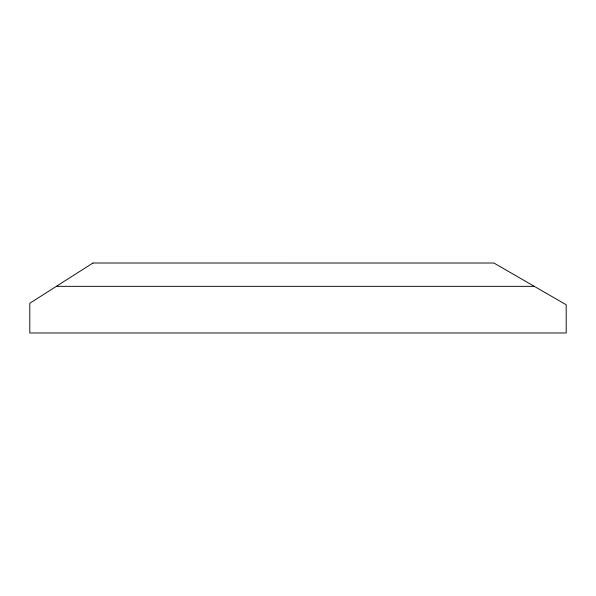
<?xml version="1.0" encoding="UTF-8"?>
<svg xmlns="http://www.w3.org/2000/svg" width="596" height="596" viewBox="0 0 596 596"><rect width="100%" height="100%" fill="white"/><g stroke="black" fill="none" stroke-linecap="round" stroke-linejoin="round"><path stroke-width="0.89" d="M56.352 286.341L534.292 286.341M92.931 263.03L29.8 303.26L29.8 332.985L566.2 332.985L566.2 304.765L493.905 263.022L92.946 263.015"/></g></svg>
